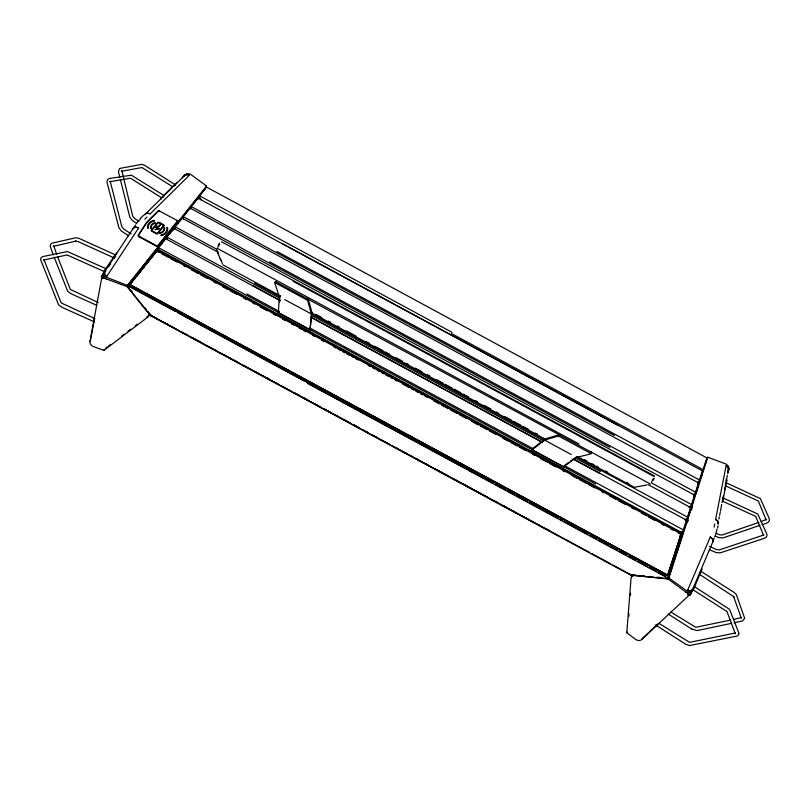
<?xml version="1.0" encoding="UTF-8"?>
<svg xmlns="http://www.w3.org/2000/svg" width="810" height="810" viewBox="0 0 810 810"><rect width="100%" height="100%" fill="white"/><g stroke="black" fill="none" stroke-linecap="round" stroke-linejoin="round"><path stroke-width="1.21" d="M117.015 252.436L104.46 270.5L103.093 275.471M159.783 233.189L159.783 232.804A6.439 4.85 12.9 0 0 163.914 227.762L164.572 227.772M718.257 524.111L717.883 521.417L715.605 519.514L726.114 465.608L727.674 467.167L728.21 469.861A2.764 1.023 83.5 0 1 728.129 470.326L728.129 470.509A5.67 2.865 13.9 0 1 727.846 472.817L727.886 472.382M167.386 227.357L167.579 227.58A10.246 7.715 12.9 0 1 161.099 235.639L160.805 235.052A9.447 7.118 12.9 0 0 166.809 227.58L166.809 227.509M312.032 313.318L309.977 329.903L278.377 312.822L279.308 296.784L274.712 282.801L275.937 281.86M279.602 301.988L279.835 297.989M655.503 624.935L685.462 644.061L689.452 645.57L737.566 635.982L738.669 634.382L738.588 632.347L729.587 609.383L694.089 586.46M738.72 633.926L738.781 633.177M626.788 632.742L631.061 578.188A6.176 3.898 30.7 0 1 635.182 575.637L668.007 578.958L686.728 592.728M628.752 616.451L628.965 613.707M630.403 595.522L630.585 593.214M152.381 224.684A6.439 4.85 12.9 0 1 155.398 223.165L155.155 222.679A7.128 5.366 12.9 0 0 150.67 228.167L150.862 228.39M309.977 329.903L311.415 314.017L307.577 300.338L274.914 282.589L275.461 281.586L650.45 484.056M127.21 286.355L127.767 285.181L127.21 286.355L151.014 316.011L151.885 316.224M728.787 470.063L728.878 469.365M182.392 177.673L182.716 177.41A5.609 4.101 14.8 0 0 182.422 177.653L182.371 177.673A5.731 2.906 42.7 0 1 182.685 176.874A5.68 2.886 42.7 0 1 184.194 176.195L184.295 176.094M187.647 173.623L190.441 174.19L206.56 186.006L206.216 187.323M129.752 285.444L129.762 284.583L157.069 250.614M163.62 225.332L157.241 233.472L151.743 230.769M164.086 225.696L163.833 224.927M162.82 240.945L161.352 243.699M151.156 230.253L151.399 231.032M151.733 230.799L158.244 222.426M159.408 228.562L157.413 227.448L159.803 225.848C148.898 227.904 161.646 226.982 155.328 229.635L159.408 228.562L155.338 229.615M727.846 472.797L727.846 472.757A5.589 4.08 42.7 0 0 727.744 470.924M89.981 341.455L102.04 276.2M90.517 340.119L94.385 319.241M156.522 250.816L156.897 248.822L683.002 533.263L668.979 576.75L128.395 284.614L156.897 248.822M155.085 253.176L156.735 250.654M156.705 252.112L157.16 249.622L682.192 533.476L668.523 575.809L129.438 284.482L157.16 249.622M173.937 227.893L173.796 226.506L171.629 228.703M158.021 249.763L158.568 246.827M158.335 251.07L158.79 248.629M166.02 239.527L166.161 238.798M166.374 239.254L166.941 236.307M166.87 239.578L167.154 238.099M725.811 482.942L725.456 484.147M716.354 532.241L716.941 529.193M718.035 523.523L718.49 521.184M718.895 519.099L719.321 516.881M719.604 515.433L720.272 511.981M720.495 510.826L721.71 504.529M722.155 502.19L723.381 495.872M724.525 489.969L727.36 475.237M727.765 473.151L728.231 470.762M717.609 528.059L718.045 525.771M726.195 479.864A1.823 0.577 -65 0 1 726.803 480.462L723.026 500.134A1.843 0.587 -65.3 0 1 722.196 502.028M714.116 527.128L714.714 524.07M172.682 230.769L172.965 229.291M174.272 229.149L174.413 228.41M174.585 228.916L175.173 225.96M175.244 228.481L175.385 227.742M180.954 219.804L181.106 219.065M182.776 218.244L183.283 215.774M183.181 219.024L183.495 217.546M105.614 278.67L127.15 286.679L127.423 285.383L206.56 186.006M691.578 509.885L692.216 506.868L690.96 507.495M190.38 208.869L190.542 208.13M190.633 208.717L191.261 205.75M191.312 208.251L191.464 207.512M106.96 276.099L138.682 227.893L135.797 226.992L133.69 227.6L101.291 276.817A6.085 3.21 37.4 0 1 106.96 276.099L104.935 274.681L104.682 273.264A3.017 1.417 -34.4 0 1 104.915 272.849L104.966 272.717A6.136 3.817 33.5 0 0 103.052 273.8A6.186 3.847 33.4 0 0 102.607 274.813L102.556 274.914A6.105 4.718 9.7 0 0 102.384 278.65L102.435 278.559M196.83 199.837L196.992 199.098M198.248 198.966L198.41 198.227M104.905 270.925L104.784 271.816M307.486 300.206L307.608 298.981M199.25 196.283L206.601 187.14M154.649 220.735L154.194 220.34A10.246 7.715 12.9 0 0 147.633 228.359L148.412 228.329A9.447 7.118 12.9 0 1 154.467 220.907M151.328 228.278L151.348 228.197A6.439 4.85 12.9 0 1 151.895 225.281M133.093 228.764L134.956 227.023L138.682 227.893M667.774 574.573L681.149 534.175L678.335 533.081M129.843 284.867L667.744 575.353L681.048 533.952L156.978 250.614L129.813 284.654M681.149 534.175L667.744 575.353M686.465 520.344L683.367 529.922L564.236 465.517M690.535 507.718L687.498 517.144L576.234 456.982M694.545 495.285L691.558 504.569L651.513 482.912M698.493 483.054L695.547 492.186L269.629 261.812M702.381 471.015L699.486 480.006L276.929 251.424M683.772 529.811L667.936 578.917L668.888 577.986L707.788 457.215L726.388 464.191L728.372 466.216M685.392 524.799L684.156 528.626L684.693 527.411M685.736 523.706L687.832 517.185M688.186 516.102L706.512 459.31M683.772 530.793L686.343 522.794M687.892 518.005L690.424 510.148M691.942 505.43L694.433 497.694M695.932 493.057L698.392 485.443M699.86 480.877L701.926 474.447M703.475 469.142L706.634 459.553M172.56 187.343L144.717 214.701L146.6 212.949L150.285 213.789L189.408 175.203A5.629 3.412 39.4 0 0 183.88 176.226L173.613 186.31M668.23 578.725L668.908 577.611L668.23 578.725L630.301 574.978L629.795 573.996M44.074 259.433L43.639 260.02L67.078 254.958L103.66 271.299M545.292 438.848A3.119 0.749 -58.5 0 0 544.846 439.121L532.383 448.831L531.917 449.894L563.436 466.935L576.922 457.123M563.436 466.935L565.481 464.717M690.211 595.046L713.215 540.948L712.608 538.873L710.289 536.959L687.771 589.963A6.075 3.189 19 0 1 690.211 595.046M713.144 540.685L714.319 537.911M714.896 536.524L716.06 533.77M693.897 587.554L694.14 586.977M700.397 572.184L700.63 571.617M531.917 449.894L544.583 440.103L558.303 436.003L558.697 435.071M687.791 589.963L690.049 590.875L691.345 590.288A3.007 1.387 -88.7 0 0 691.558 589.872L691.639 589.751A6.166 3.827 22.8 0 1 691.143 592.849L691.102 592.95A6.085 4.698 47.7 0 1 688.095 595.147L688.297 594.884M544.35 440.265L544.725 439.415M544.877 439.8L545.272 438.888L558.799 434.849L559.933 435.112M688.48 520.05L686.283 523.979M651.675 481.94L653.164 478.7M653.154 480.451L654.156 478.305M90.274 340.544A5.761 4.617 7.6 0 0 93.535 346.629L103.882 350.386L104.227 349.687M138.935 236.571L139.118 236.216A1.114 0.84 12 0 1 138.682 235.082L147.015 222.325L158.223 211.207A1.083 0.81 13.2 0 1 159.641 211.106L176.833 220.33A1.519 1.134 13.9 0 1 177.4 221.96L158.325 245.906A1.549 1.174 12.7 0 1 156.229 246.149L138.844 236.753A1.559 1.174 12 0 1 138.237 235.173L146.58 222.406L157.818 211.258A1.519 1.134 13.2 0 1 159.803 211.116M105.168 270.246L106.323 269.143M114.392 256.284L115.506 254.897L79.279 238.474L76.059 237.705L51.911 243.182L50.686 244.286L50.25 246.442L53.278 254.816M144.717 214.701L146.6 212.949L150.285 213.789M162.8 197.488L163.124 196.87M627.183 632.094L626.788 632.762L635.556 639.333A5.741 4.587 49.8 0 0 642.603 638.27L658.125 623.74M105.472 271.684L105.806 271.107M218.194 245.217L219.449 243.192M217.779 247.283L219.662 244.245M164.875 236.915L162.81 240.945M311.404 314.3L311.911 313.521M311.516 313.612L312.052 312.771L308.326 299.386L307.354 298.515M307.638 300.449L308.185 299.599M133.923 227.499L135.594 224.988M136.424 223.732L138.075 221.231M108.601 266.885L110.686 263.726M114.169 258.451L115.567 256.335M278.377 312.822L279.025 311.85M279.248 296.44L279.804 295.62M279.43 296.743L279.956 295.974M174.251 185.946L174.656 185.379M699.597 573.409L700.022 572.822M693.097 588.789L693.532 588.202M161.109 243.638L163.347 240.823M167.974 235.011L173.117 228.552M176.914 223.773L181.258 218.325M184.285 214.518L189.267 208.261M192.952 203.634L197.154 198.349M128.193 285.373L135.199 276.575M136.758 274.61L138.307 272.656M139.867 270.702L153.87 253.095M155.429 251.151L160.096 245.278M164.754 239.446L167.599 235.872M168.308 234.971L169.715 233.209M171.123 231.437L176.367 224.826L175.436 225.777M177.117 223.894L191.595 205.689M192.901 204.049L194.683 201.801M196.05 200.09L205.497 188.224M159.519 246.696L164.754 240.114M167.893 236.176L173.036 229.696M176.124 225.818L181.197 219.439M184.224 215.622L189.216 209.355M192.203 205.598L197.113 199.422M129.661 285.16L131.979 282.255M133.518 280.321L135.057 278.377M136.596 276.443L144.302 266.743M145.84 264.809L153.546 255.12M157.737 233.624L163.995 225.828M151.247 230.111L157.535 222.345M712.557 542.072L713.023 539.581L710.289 536.959M558.303 436.003L559.548 435.223M701.673 472.959L702.756 471.886M144.767 219.237L146.974 217.05M140.343 218.427L143.674 215.156M139.188 220.138L140.667 218.69M697.734 482.203L698.817 481.13M697.511 483.175L699.313 481.413M693.795 494.373L694.889 493.32M693.583 495.335L695.385 493.584M693.846 497.208L694.393 496.682M689.077 507.445L690.889 505.703M690.312 506.999L691.396 505.956M685.007 520.01L686.819 518.289M685.533 520.243L687.346 518.532M680.876 532.778L682.688 531.077M641.793 639.444L690.312 594.084M681.402 533L683.225 531.299M679.965 535.552L682.192 533.476M706.958 457.944L707.788 457.215M184.174 175.385L184.71 174.919M668.685 578.067L665.212 577.986M105.462 348.3L107.234 346.964M108.591 345.931L110.605 344.412M121.54 336.109L124.274 334.044M127.929 331.27L130.694 329.174M135.331 325.66L137.184 324.253M146.61 317.105L148.503 315.667A6.186 3.908 25.6 0 0 149.546 313.541M103.893 350.365L147.835 317.095A6.196 3.908 25.6 0 0 147.754 312.275L127.079 286.639M566.281 464.13L568.681 462.388M570.301 461.224L573.541 458.875M184.69 175.77L187.242 174.747L189.388 175.203M701.774 568.509L702.067 569.177L693.724 588.951L692.196 591.189L691.365 590.662M185.277 174.525L187.049 173.745M157.393 233.837L156.654 233.867M160.451 225.19L159.813 225.18M758.838 522.409L722.277 534.954L719.817 534.843L715.665 533.051M761.147 521.62L766.452 519.321L766.138 520.05L758.342 501.005L725.537 485.889M759.851 525.386L723.117 537.891L719.128 537.719L715.26 536.119M762.149 524.607C764.741 523.867 770.755 522.663 769.247 518.552L760.367 498.616L726.661 482.983M576.831 457.356L590.986 453.843L591.118 452.314M730.448 620.126L695.78 627.304L670.69 611.925M733.992 619.366L741.535 617.483L741.302 618.151L733.576 596.524L699.941 574.654M731.734 623.285L697.167 630.575L691.548 628.935M734.204 622.758L742.466 620.946L744.684 618.334L736.351 594.591L733.961 592.333L700.569 571.131M103.052 277.86L103.67 277.921A4.202 0.921 31.8 0 1 104.075 277.992A4.232 1.002 32.9 0 0 103.558 277.789M634.756 487.266L646.957 484.947M160.562 224.846L159.651 224.998M156.624 251.242L159.185 252.406M176.782 220.33L176.681 220.32A1.083 0.81 13.9 0 1 177.076 221.484L157.99 245.44A1.104 0.84 12.7 0 1 156.492 245.612L139.118 236.216M631.871 574.715L635.647 575.09M640.68 575.586L644.456 575.951M649.488 576.447L652.01 576.7M657.042 577.196L660.818 577.571M158.365 222.456L163.397 225.119M151.845 315.88L148.007 311.607M690.788 593.295L689.917 592.991M127.423 285.383L103.589 276.18M105.816 278.761L106.343 278.974M98.162 302.525L70.308 289.403L57.52 256.517M94.922 318.613L61.175 302.899L43.993 259.777M54.179 257.165L67.706 291.286L71.128 293.797L96.724 305.319M94.598 321.965L62.005 307.324L58.553 304.803L40.5 259.362L41.249 257.56L43.011 256.517L67.473 251.566L106.302 268.809M722.611 497.745L757.755 514.006L766.766 533.881L766.969 535.744L765.997 537.374L764.235 538.356L720.313 552.825L716.334 552.643L709.297 549.625M114.007 257.853L78.013 241.572L75.381 241.147L75.948 241.086L53.318 246.382L53.743 245.805L56.67 254.259M709.509 546.436L716.425 549.555L719.462 549.858L763.931 534.924L763.628 535.37L755.71 516.405L722.591 501.188M725.993 480.087L726.803 480.462M689.543 592.819L668.888 577.986M129.995 284.553L667.723 575.151M488.805 480.35L127.929 285.393M175.304 311.425L127.524 285.606L129.478 288.481M177.41 312.559L244.185 348.644M245.035 349.11L265.295 360.055M266.105 360.49L274.185 364.854M274.975 365.28L286.406 371.466M287.165 371.871L295.296 376.265M296.035 376.67L304.185 381.065M306.403 382.269L316.406 387.676M325.296 392.475L317.085 388.041L323.798 391.696M335.897 398.206L325.934 392.83L337.142 398.905M336.403 398.479L344.746 402.995M355.296 408.685L346.964 404.19L358.283 410.326M357.514 409.89L365.776 414.356M366.403 414.69L374.635 419.134M376.842 420.339L386.805 425.716L376.832 420.35M387.514 426.1L395.655 430.505M396.404 430.9L425.533 446.644M426.404 447.11L463.168 466.985M465.375 468.18L467.593 469.375M469.729 470.529L484.188 478.345L477.323 474.66M486.395 479.54L488.622 480.735M309.329 383.869L311.556 385.074M338.104 399.421L346.042 403.714M360.237 411.379L367.183 415.135M367.983 415.57L376.083 419.944M389.002 426.931L397.224 431.376M397.862 431.72L467.583 469.395M468.423 469.851L476.432 474.174M486.223 479.469L493.057 483.155M495.274 484.36L497.502 485.565M498.464 486.081L505.136 489.685M507.364 490.89L514.178 494.576M516.264 495.7L527.512 501.785M529.619 502.919L536.402 506.584M537.405 507.121L557.523 517.995M559.659 519.149L561.978 520.405M564.195 521.599L566.423 522.804M567.446 523.361L587.544 534.215M589.69 535.38L596.433 539.025M598.59 540.189L608.604 545.606M610.831 546.801L617.554 550.435M619.731 551.61L626.444 555.245M628.631 556.429L635.334 560.044M637.531 561.239L647.565 566.656M649.772 567.851L656.454 571.465M658.672 572.66L665.344 576.264M308.002 383.636L668.544 578.472M154.335 317.095L156.563 318.3M163.235 321.904L167.69 324.304M184.245 333.254L186.604 334.53M193.276 338.134L199.948 341.739M214.407 349.555L216.635 350.75M223.307 354.355L229.979 357.969M232.207 359.164L237.421 361.989M244.438 365.776L246.665 366.981M253.338 370.585L255.565 371.79M256.233 372.154L258.451 373.349M260.668 374.544L264.465 376.599M266.692 377.794L268.91 378.999M281.698 385.914L283.915 387.109M293.878 392.485L296.095 393.69M296.723 394.024L298.951 395.229M302.738 397.275L304.945 398.469M305.623 398.834L307.841 400.039M314.908 403.856L317.125 405.051M323.757 408.635L330.399 412.219M335.654 415.064L337.881 416.269M344.776 419.995L346.984 421.19M353.626 424.774L358.05 427.164M365.685 431.295L368.003 432.54M374.584 436.094L376.852 437.319M395.655 447.484L397.943 448.72M404.615 452.324L406.843 453.529M416.654 458.825L418.871 460.019M425.756 463.745L427.974 464.95M434.656 468.555L441.328 472.159M442.078 472.564L448.001 475.764M454.238 479.135L458.014 481.17M463.077 483.914L471.359 488.389M473.587 489.584L480.259 493.199M484.066 495.254L488.491 497.644M494.718 501.005L498.423 503.01M503.617 505.815L507.262 507.789M512.517 510.624L514.745 511.829M526.034 517.934L528.252 519.119M538.103 524.445L540.402 525.69M547.003 529.254L549.231 530.459M151.166 315.535L178.98 330.571M181.197 331.766L183.435 332.971M185.642 334.166L213.465 349.201M215.662 350.386L217.91 351.601M220.118 352.796L222.365 354.01M224.562 355.195L226.81 356.41M229.007 357.595L231.265 358.82M233.452 360.005L240.165 363.619M242.382 364.824L252.396 370.231M254.563 371.405L261.296 375.04M263.452 376.204L270.196 379.85M272.423 381.054L279.096 384.659M284.563 387.615L291.337 391.27M293.453 392.415L300.226 396.08M302.343 397.224L321.367 407.501M323.443 408.625L351.398 423.731M353.423 424.815L360.298 428.541M362.303 429.614L369.198 433.34M371.425 434.545L378.098 438.149M380.325 439.354L390.339 444.761M392.556 445.966L424.815 463.401M425.564 463.796L433.714 468.2M434.433 468.595L442.614 473.01M443.313 473.384L454.856 479.621M455.514 479.986L463.755 484.431M464.393 484.775L483.236 494.961M483.772 495.254L493.786 500.661M494.323 500.955L504.306 506.341M504.913 506.675L508.741 508.741M509.358 509.075L513.165 511.13M513.813 511.485L522.035 515.929M522.713 516.284L534.236 522.511M534.944 522.896L543.105 527.31M543.844 527.705L564.155 538.68M564.985 539.126L589.629 552.44M591.675 553.554L610.669 563.821M612.816 564.975L630.615 574.594M152.067 316.173L157.626 319.17M159.813 320.355L187.647 335.401M189.722 336.514L247.698 367.841M248.407 368.226L318.117 405.891M318.867 406.296L390.035 444.751M392.212 445.925L407.825 454.359M408.787 454.876L428.946 465.77M429.776 466.226L450.076 477.191M450.775 477.566L490.536 499.051M491.224 499.426L550.162 531.269M150.923 315.88L630.463 574.989M207.299 187.505L707.059 457.984M451.99 332.313L199.665 195.868M451.383 333.447L702.614 469.375M282.548 243.739L702.169 470.762M198.096 198.197L618.506 425.645M191.626 206.763L614.466 435.496M190.208 208.109L697.177 482.183M183.647 216.807L609.859 447.333M182.199 218.173L694.342 495.001M221.413 241.714L654.237 475.865M293.25 281.353L654.166 476.553M217.151 248.295L578.968 443.971M175.537 227.002L216.715 249.277M558.586 436.003L591.077 453.57L591.594 452.547L591.016 451.929M648.132 484.593L690.333 507.414M174.059 228.41L218.568 252.477M158.851 222.203L163.63 224.815M158.608 222.497L163.62 225.362M316.295 314.604L321.702 317.53M328.333 321.114L330.743 322.421M337.416 326.025L339.633 327.23M346.305 330.834L352.978 334.439M353.767 334.864L355.975 336.059M365.928 341.445L369.643 343.45M374.767 346.224L382.988 350.669M385.206 351.864L389.65 354.274M395.766 357.575L402.398 361.159M406.326 363.285L408.554 364.49M415.216 368.094L421.888 371.699M427.447 374.706L429.664 375.911M436.337 379.515L443.009 383.12M445.227 384.325L451.899 387.929M454.116 389.134L460.941 392.82M463.148 394.014L465.355 395.209M466.347 395.746L468.565 396.951M475.237 400.555L477.505 401.78M484.127 405.365L490.799 408.969M496.358 411.976L498.575 413.171M505.106 416.704L511.728 420.289M514.137 421.585L516.365 422.79M517.246 423.265L520.81 425.199M523.027 426.394L525.255 427.599M526.075 428.044L528.282 429.239M535.258 433.006L537.476 434.211M584.547 459.665L586.754 460.86M591.938 463.664L594.165 464.859M596.393 466.064L598.61 467.269M605.505 470.995L607.713 472.19M626.393 482.294L628.661 483.519M222.74 264.738L280.331 295.883M311.334 312.65L546.254 439.678M577.388 456.516L634.088 487.175M254.674 283.095L280.26 296.936M311.364 313.753L545.079 440.134M284.644 299.538L311.415 314.017M544.593 440.103L571.293 454.542M167.295 237.36L279.632 298.11M311.668 315.434L543.874 440.994M574.877 457.751L600.413 471.572M253.024 285.768L279.733 300.206M310.888 317.054L542.042 442.047M574.067 459.361L686.262 520.03M151.602 231.133L156.411 233.776M165.797 238.808L280.25 300.692M311.05 317.348L541.991 442.23M573.156 459.078L599.866 473.516M247.01 294L279.298 311.455M310.088 328.101L533.334 448.801M158.922 247.9L595.583 483.985M161.403 253.601L168.075 257.205M170.302 258.41L176.965 262.015M183.637 265.619L185.865 266.824M191.423 269.831L198.096 273.436M200.313 274.641L206.985 278.245M213.658 281.85L215.875 283.054M222.548 286.659L228.106 289.666M230.334 290.871L236.996 294.475M243.668 298.08L245.896 299.285M252.568 302.889L254.785 304.084M260.344 307.091L267.017 310.696M273.689 314.31L275.906 315.505M282.579 319.11L284.806 320.315M291.468 323.919L293.696 325.124M299.255 328.131L301.482 329.336M303.699 330.531L305.927 331.735M312.589 335.34L314.817 336.545M321.489 340.149L323.706 341.354M333.72 346.761L335.937 347.966M338.165 349.161L340.382 350.365M342.61 351.57L344.837 352.775M347.055 353.97L349.282 355.175M351.5 356.38L353.727 357.585M355.954 358.779L358.172 359.984M368.175 365.391L370.403 366.596M372.62 367.801L374.848 368.995M377.075 370.2L379.293 371.405M381.52 372.6L383.738 373.805M385.965 375.01L388.192 376.215M390.41 377.409L392.637 378.614M394.855 379.819L397.082 381.024M402.641 384.021L409.313 387.625M411.531 388.83L413.758 390.035M415.975 391.24L418.203 392.435M420.43 393.64L422.648 394.845M424.875 396.05L427.093 397.244M433.765 400.849L439.324 403.856M441.551 405.061L448.224 408.665M450.441 409.87L457.113 413.475M459.341 414.679L466.003 418.284M471.562 421.291L478.234 424.896M480.462 426.1L487.124 429.705M489.351 430.9L496.024 434.514M502.696 438.119L508.255 441.126M510.472 442.321L517.144 445.925M519.362 447.13L526.034 450.735M532.707 454.339L534.934 455.544M540.493 458.551L547.155 462.156M549.383 463.36L556.055 466.965M562.717 470.569L564.945 471.774M571.617 475.379L577.176 478.386M579.393 479.591L586.065 483.195M588.293 484.39L594.965 488.005M601.628 491.609L603.855 492.804M609.414 495.811L616.086 499.416M618.303 500.62L624.976 504.225M631.648 507.829L633.865 509.034M641.652 513.246L646.096 515.646M648.324 516.851L654.996 520.455M661.659 524.06L663.886 525.265M670.558 528.869L672.776 530.074M172.743 186.827L141.922 167.518L121.429 171.315L121.875 170.647L132.719 216.159L134.521 218.447L139.006 221.332M161.605 197.751L130.531 178.23L110.018 181.683L110.484 181.197L110.038 181.875L110.231 181.369L121.844 226.739L123.748 229.119L131.281 233.928M175.578 184.943L144.727 165.382L141.942 164.349L119.647 168.45L118.422 171.578L119.758 177.127M164.481 195.838L131.433 175.203L109.583 178.433L107.892 179.273L107.052 180.974L107.183 182.999L118.878 227.65L121.216 230.901L128.638 235.791M136.475 223.246L132.121 220.31L129.792 217.06L120.346 179.476M693.451 590.034L726.975 611.56L735.318 633.734L735.409 632.995L689.604 642.34L659.148 623.487M686.495 592.576L685.706 592.049M668.128 614L691.669 629.016M103.224 275.957L102.475 275.38M715.605 519.514L717.285 520.729L718.49 523.493M159.793 233.159L160.137 233.28A7.128 5.366 12.9 0 0 164.582 227.742M688.115 593.771L688.439 594.256M130.633 289.95L132.212 291.924M144.848 307.668L146.428 309.633M199.422 196.962L201.487 200.121M217.758 252.841L220.796 260.486M216.675 249.47L218.73 254.654M220.401 258.542L222.385 263.554M728.595 466.773L728.909 468.676M160.998 199.068A1.843 0.567 -57.9 0 1 162.294 196.82L176.6 182.787A1.823 0.557 -58.2 0 1 177.42 182.594M312.073 312.741A3.129 0.719 -64.7 0 1 312.083 313.257M726.114 465.608A5.609 3.392 17 0 1 728.878 469.587M688.358 594.439A3.311 1.154 -18.2 0 1 688.024 594.904M688.409 594.611A3.25 1.174 -15.9 0 1 688.318 594.773M687.852 593.406A4.222 0.992 23.7 0 1 688.196 593.72M687.761 593.396A4.192 0.921 24.9 0 1 688.044 593.639A3.777 0.638 28.1 0 0 687.133 592.819M631.871 576.841A6.176 3.898 30.7 0 1 633.106 574.817M184.346 176.094A2.774 1.043 -26.5 0 1 184.731 175.78M102.627 278.579A3.321 1.185 74.8 0 1 102.85 278.043M102.576 278.265A3.26 1.205 72.5 0 1 102.668 278.103M103.801 277.81A3.787 0.638 28.6 0 1 104.915 278.215M733.85 597.031L733.506 596.433L733.85 597.031"/></g></svg>
